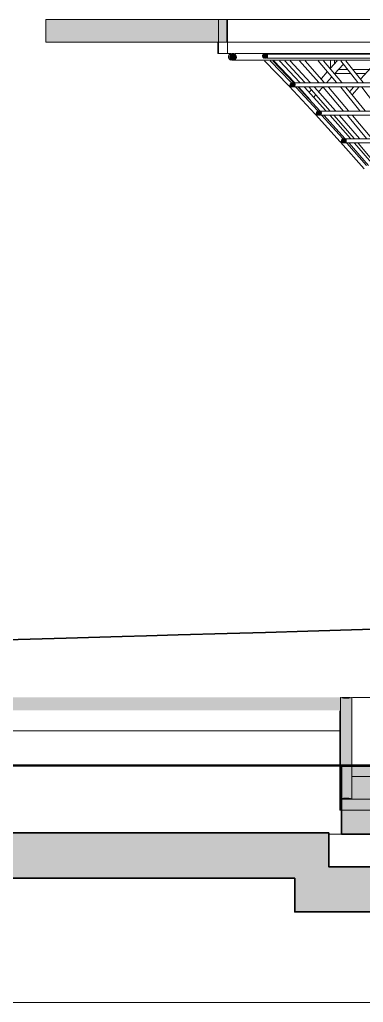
# Model space of a CAD drawing. Header units: millimetres. Extents: x 0 to 153524, y 0 to 59400.
# Drawn here: x 53835 to 55354, y 22950 to 27300 of the extents above; entities that cross this region are included whole.
import ezdxf

# ---------------------------------------------------------------- set-up
doc = ezdxf.new("R2010")
doc.units = ezdxf.units.MM
for name, color, linetype, lineweight in [('01_切断（構造・壁）', 7, 'Continuous', 35), ('02_切断（家具）', 8, 'Continuous', 18), ('04_切断（機械室などの塊）', 7, 'Continuous', 35), ('10_見えがかり', 7, 'Continuous', 13), ('11_見えがかり（家具）', 8, 'Continuous', 9), ('50_寸法', 3, 'Continuous', 9)]:
    doc.layers.add(name, color=color, linetype=linetype, lineweight=lineweight)

msp = doc.modelspace()

# ---------------------------------------------------------------- hatches: boundary and pattern name
at = {"layer": '01_切断（構造・壁）'}
for color, points in [(7, [(55251.2, 24242), (55251.2, 24300), (46050.5, 24300), (46050.5, 24242)]), (8, [(55051.2, 23500), (46200.5, 23500), (46050.5, 23500), (46050.5, 23700), (46050.5, 24152), (46200.5, 24152), (46200.5, 23700), (55201.2, 23700), (55201.2, 23550), (58627.6, 23550), (58627.6, 23700), (74316.3, 23700), (74316.3, 24152), (74466.3, 24152), (74466.3, 23700), (74466.3, 23500), (74316.3, 23500), (58777.6, 23500), (58777.6, 23350), (55051.2, 23350)]), (7, [(58444.9, 23974.3), (58444.9, 23695), (58430.1, 23695), (58321.1, 23695), (58122.7, 23695), (58031.7, 23695), (57863.2, 23695), (57784.7, 23695), (57637.2, 23695), (57567.5, 23695), (57434.9, 23695), (57371.5, 23695), (57249.4, 23695), (57190.4, 23695), (57075.5, 23695), (56963.9, 23695), (56909, 23695), (56854.5, 23695), (56746.4, 23695), (56638.6, 23695), (56584.5, 23695), (56530.2, 23695), (56420.2, 23695), (56364.3, 23695), (56250.1, 23695), (56191.4, 23695), (56070.3, 23695), (56007.4, 23695), (55876.1, 23695), (55807.2, 23695), (55661.6, 23695), (55584.2, 23695), (55418.3, 23695), (55328.9, 23695), (55257, 23695), (55257, 23815.1), (55257, 23995), (55328.9, 23995), (55418.3, 23995), (55584.2, 23995), (55661.6, 23995), (55807.2, 23995), (55876.1, 23995), (56007.4, 23995), (56070.3, 23995), (56191.4, 23995), (56250.1, 23995), (56364.3, 23995), (56420.2, 23995), (56530.2, 23995), (56584.5, 23995), (56638.6, 23995), (56746.4, 23995), (56854.5, 23995), (56909, 23995), (56963.9, 23995), (57075.5, 23995), (57190.4, 23995), (57249.4, 23995), (57371.5, 23995), (57434.9, 23995), (57567.5, 23995), (57637.2, 23995), (57784.7, 23995), (57863.2, 23995), (58031.7, 23995), (58122.7, 23995), (58321.1, 23995), (58430.1, 23995), (58444.9, 23995), (58444.9, 23974.3)])]:
    msp.add_hatch(color=color, dxfattribs=at).paths.add_polyline_path(points)
at = {"layer": '02_切断（家具）'}
for points in [[(53953.2, 27200), (53951.8, 27200), (53950.3, 27200), (53950.3, 27207.9), (53950.3, 27300), (53951.8, 27300), (53953.2, 27300), (54118, 27300), (54118.3, 27300), (54119, 27300), (54120.2, 27300), (54121.9, 27300), (54124.2, 27300), (54127.2, 27300), (54131.1, 27300), (54135.8, 27300), (54141.8, 27300), (54149.1, 27300), (54158.2, 27300), (54169.4, 27300), (54183.2, 27300), (54200.6, 27300), (54222.7, 27300), (54251.2, 27300), (54288.8, 27300), (54340.1, 27300), (54413.4, 27300), (54524.9, 27300), (54712.6, 27300), (54750.6, 27300), (54750.6, 27214.3), (54750.6, 27200), (54712.6, 27200), (54524.9, 27200), (54413.4, 27200), (54340.1, 27200), (54288.8, 27200), (54251.2, 27200), (54222.7, 27200), (54200.6, 27200), (54183.2, 27200), (54169.4, 27200), (54158.2, 27200), (54149.1, 27200), (54141.8, 27200), (54135.8, 27200), (54131.1, 27200), (54127.2, 27200), (54124.2, 27200), (54121.9, 27200), (54120.2, 27200), (54119, 27200), (54118.3, 27200), (54118, 27200)], [(54763.2, 27135), (54763.6, 27137.8), (54763.7, 27138.7), (54764.8, 27141.5), (54765.1, 27142.3), (54767, 27144.8), (54767.6, 27145.6), (54770.1, 27147.5), (54770.9, 27148.1), (54773.7, 27149.2), (54774.5, 27149.5), (54777.3, 27149.9), (54778.1, 27150), (54780.9, 27149.7), (54781.8, 27149.5), (54784.6, 27148.4), (54785.4, 27148.1), (54787.9, 27146.2), (54788.7, 27145.6), (54790.6, 27143.1), (54791.1, 27142.3), (54792.2, 27139.5), (54792.6, 27138.7), (54792.9, 27135.8), (54793, 27135), (54792.7, 27132.2), (54792.6, 27131.3), (54791.5, 27128.5), (54791.1, 27127.7), (54789.2, 27125.2), (54788.7, 27124.4), (54786.2, 27122.5), (54785.4, 27121.9), (54782.6, 27120.8), (54781.8, 27120.5), (54779, 27120.1), (54778.1, 27120), (54775.3, 27120.3), (54774.5, 27120.5), (54771.7, 27121.6), (54770.9, 27121.9), (54768.4, 27123.8), (54767.6, 27124.4), (54765.7, 27126.9), (54765.1, 27127.7), (54764, 27130.5), (54763.7, 27131.3), (54763.4, 27134.1)], [(54913.1, 27138.9), (54913.4, 27140.6), (54913.4, 27141.1), (54914.1, 27142.8), (54914.3, 27143.3), (54915.4, 27144.8), (54915.8, 27145.2), (54917.3, 27146.4), (54917.7, 27146.7), (54919.4, 27147.4), (54919.9, 27147.6), (54921.6, 27147.8), (54922.1, 27147.9), (54923.8, 27147.7), (54924.3, 27147.6), (54926, 27146.9), (54926.4, 27146.7), (54928, 27145.6), (54928.4, 27145.2), (54929.5, 27143.7), (54929.9, 27143.3), (54930.5, 27141.6), (54930.7, 27141.1), (54930.9, 27139.4), (54931, 27138.9), (54930.8, 27137.2), (54930.7, 27136.7), (54930.1, 27135), (54929.9, 27134.5), (54928.7, 27132.9), (54928.4, 27132.5), (54926.9, 27131.3), (54926.4, 27131), (54924.7, 27130.3), (54924.3, 27130.1), (54922.6, 27129.9), (54922.1, 27129.9), (54920.4, 27130.1), (54919.9, 27130.1), (54918.2, 27130.8), (54917.7, 27131), (54916.2, 27132.2), (54915.8, 27132.5), (54914.6, 27134), (54914.3, 27134.5), (54913.6, 27136.2), (54913.4, 27136.7), (54913.2, 27138.4)], [(55034.8, 27011.5), (55035, 27013.2), (55035, 27013.7), (55035.7, 27015.4), (55035.9, 27015.9), (55037.1, 27017.4), (55037.4, 27017.8), (55038.9, 27019), (55039.3, 27019.3), (55041, 27020), (55041.5, 27020.2), (55043.2, 27020.4), (55043.7, 27020.5), (55045.4, 27020.2), (55045.9, 27020.2), (55047.6, 27019.5), (55048.1, 27019.3), (55049.6, 27018.1), (55050, 27017.8), (55051.2, 27016.3), (55051.5, 27015.9), (55052.2, 27014.1), (55052.4, 27013.7), (55052.6, 27011.9), (55052.6, 27011.5), (55052.4, 27009.7), (55052.4, 27009.3), (55051.7, 27007.5), (55051.5, 27007.1), (55050.3, 27005.5), (55050, 27005.1), (55048.5, 27003.9), (55048.1, 27003.6), (55046.4, 27002.9), (55045.9, 27002.7), (55044.2, 27002.5), (55043.7, 27002.5), (55042, 27002.7), (55041.5, 27002.7), (55039.8, 27003.4), (55039.3, 27003.6), (55037.8, 27004.8), (55037.4, 27005.1), (55036.2, 27006.6), (55035.9, 27007.1), (55035.2, 27008.8), (55035, 27009.3), (55034.8, 27011)], [(55150.6, 26886.5), (55150.8, 26888.2), (55150.9, 26888.7), (55151.5, 26890.4), (55151.7, 26890.9), (55152.9, 26892.4), (55153.2, 26892.8), (55154.7, 26894), (55155.2, 26894.3), (55156.9, 26895), (55157.3, 26895.2), (55159.1, 26895.4), (55159.5, 26895.5), (55161.2, 26895.3), (55161.7, 26895.2), (55163.4, 26894.5), (55163.9, 26894.3), (55165.4, 26893.2), (55165.8, 26892.8), (55167, 26891.3), (55167.3, 26890.9), (55168, 26889.1), (55168.2, 26888.7), (55168.4, 26886.9), (55168.5, 26886.5), (55168.2, 26884.7), (55168.2, 26884.3), (55167.5, 26882.5), (55167.3, 26882.1), (55166.1, 26880.5), (55165.8, 26880.1), (55164.3, 26878.9), (55163.9, 26878.6), (55162.2, 26877.9), (55161.7, 26877.8), (55160, 26877.5), (55159.5, 26877.5), (55157.8, 26877.7), (55157.3, 26877.8), (55155.6, 26878.4), (55155.2, 26878.6), (55153.6, 26879.8), (55153.2, 26880.1), (55152, 26881.7), (55151.7, 26882.1), (55151, 26883.8), (55150.9, 26884.3), (55150.6, 26886)], [(55260.7, 26764), (55260.9, 26765.7), (55261, 26766.2), (55261.7, 26767.9), (55261.9, 26768.4), (55263.1, 26769.9), (55263.3, 26770.3), (55264.9, 26771.5), (55265.3, 26771.8), (55267, 26772.5), (55267.5, 26772.7), (55269.2, 26772.9), (55269.7, 26773), (55271.4, 26772.7), (55271.8, 26772.7), (55273.6, 26772), (55274, 26771.8), (55275.6, 26770.6), (55276, 26770.3), (55277.2, 26768.8), (55277.5, 26768.4), (55278.2, 26766.6), (55278.3, 26766.2), (55278.5, 26764.4), (55278.6, 26764), (55278.4, 26762.2), (55278.3, 26761.8), (55277.6, 26760), (55277.5, 26759.6), (55276.3, 26758), (55276, 26757.6), (55274.4, 26756.4), (55274, 26756.1), (55272.3, 26755.4), (55271.8, 26755.2), (55270.1, 26755), (55269.7, 26755), (55267.9, 26755.2), (55267.5, 26755.2), (55265.7, 26755.9), (55265.3, 26756.1), (55263.7, 26757.3), (55263.3, 26757.6), (55262.2, 26759.2), (55261.9, 26759.6), (55261.2, 26761.3), (55261, 26761.8), (55260.8, 26763.5)], [(55253.6, 24299.9), (55255.5, 24299.4), (55259.1, 24298.3), (55266.8, 24296.8), (55274.6, 24296), (55282.4, 24296), (55290.2, 24296.8), (55297.9, 24298.3), (55301.5, 24299.4), (55303.4, 24299.9), (55303.5, 24298), (55303.5, 23852), (55303.4, 23850.1), (55301.5, 23850.6), (55297.9, 23851.7), (55290.2, 23853.2), (55282.4, 23854), (55274.6, 23854), (55266.8, 23853.2), (55259.1, 23851.7), (55255.5, 23850.6), (55253.6, 23850.1), (55253.5, 23852), (55253.5, 24298)], [(55303.5, 23850), (55303.5, 23907.4), (55303.5, 23950), (56410, 23950), (57194.4, 23950), (57545.8, 23950), (57745.1, 23950), (57873.5, 23950), (57963.2, 23950), (58029.3, 23950), (58080.1, 23950), (58120.3, 23950), (58153, 23950), (58180, 23950), (58202.8, 23950), (58223.1, 23950), (58242.3, 23950), (58260.3, 23950), (58277.5, 23950), (58293.7, 23950), (58309.1, 23950), (58323.7, 23950), (58337.6, 23950), (58350.8, 23950), (58363.4, 23950), (58375.4, 23950), (58386.9, 23950), (58398.5, 23950), (58398.5, 23948.2), (58398.5, 23850), (58386.9, 23850), (58375.4, 23850), (58363.4, 23850), (58350.8, 23850), (58337.6, 23850), (58323.7, 23850), (58309.1, 23850), (58293.7, 23850), (58277.5, 23850), (58260.3, 23850), (58242.3, 23850), (58223.1, 23850), (58202.8, 23850), (58180, 23850), (58153, 23850), (58120.3, 23850), (58080.1, 23850), (58029.3, 23850), (57963.2, 23850), (57873.5, 23850), (57745.1, 23850), (57545.8, 23850), (57194.4, 23850), (56410, 23850)], [(55253.5, 23800), (55253.5, 23828.3), (55253.5, 23850), (56377.3, 23850), (57194.4, 23850), (57560.4, 23850), (57768, 23850), (57901.8, 23850), (57995.2, 23850), (58064.1, 23850), (58117, 23850), (58158.9, 23850), (58192.9, 23850), (58221, 23850), (58244.7, 23850), (58265.9, 23850), (58285.9, 23850), (58304.7, 23850), (58322.6, 23850), (58339.4, 23850), (58355.5, 23850), (58370.7, 23850), (58385.2, 23850), (58398.9, 23850), (58412.1, 23850), (58424.6, 23850), (58436.6, 23850), (58448.6, 23850), (58448.6, 23849.5), (58448.6, 23800), (58436.6, 23800), (58424.6, 23800), (58412.1, 23800), (58398.9, 23800), (58385.2, 23800), (58370.7, 23800), (58355.5, 23800), (58339.4, 23800), (58322.6, 23800), (58304.7, 23800), (58285.9, 23800), (58265.9, 23800), (58244.7, 23800), (58221, 23800), (58192.9, 23800), (58158.9, 23800), (58117, 23800), (58064.1, 23800), (57995.2, 23800), (57901.8, 23800), (57768, 23800), (57560.4, 23800), (57194.4, 23800), (56377.3, 23800)]]:
    msp.add_hatch(color=8, dxfattribs=at).paths.add_polyline_path(points)

# ---------------------------------------------------------------- linework, layer by layer
at = {"layer": '01_切断（構造・壁）'}
for points in [[(55051.2, 23500), (46200.5, 23500), (46050.5, 23500), (46050.5, 23700), (46050.5, 24152), (46200.5, 24152), (46200.5, 23700), (55201.2, 23700), (55201.2, 23550), (58627.6, 23550), (58627.6, 23700), (74316.3, 23700), (74316.3, 24152), (74466.3, 24152), (74466.3, 23700), (74466.3, 23500), (74316.3, 23500), (58777.6, 23500), (58777.6, 23350), (55051.2, 23350), (55051.2, 23500)], [(43500, 24000), (78800, 24000)], [(55418.3, 23695), (55328.9, 23695), (55257, 23695), (55257, 23815.1), (55257, 23995), (55328.9, 23995), (55418.3, 23995)]]:
    msp.add_lwpolyline(points, dxfattribs=at)
at = {"layer": '02_切断（家具）'}
for points in [[(53953.2, 27200), (53951.8, 27200), (53950.3, 27200), (53950.3, 27207.9), (53950.3, 27300), (53951.8, 27300), (53953.2, 27300), (54118, 27300), (54118.3, 27300), (54119, 27300), (54120.2, 27300), (54121.9, 27300), (54124.2, 27300), (54127.2, 27300), (54131.1, 27300), (54135.8, 27300), (54141.8, 27300), (54149.1, 27300), (54158.2, 27300), (54169.4, 27300), (54183.2, 27300), (54200.6, 27300), (54222.7, 27300), (54251.2, 27300), (54288.8, 27300), (54340.1, 27300), (54413.4, 27300), (54524.9, 27300), (54712.6, 27300), (54750.6, 27300), (54750.6, 27214.3), (54750.6, 27200), (54712.6, 27200), (54524.9, 27200), (54413.4, 27200), (54340.1, 27200), (54288.8, 27200), (54251.2, 27200), (54222.7, 27200), (54200.6, 27200), (54183.2, 27200), (54169.4, 27200), (54158.2, 27200), (54149.1, 27200), (54141.8, 27200), (54135.8, 27200), (54131.1, 27200), (54127.2, 27200), (54124.2, 27200), (54121.9, 27200), (54120.2, 27200), (54119, 27200), (54118.3, 27200), (54118, 27200), (53953.2, 27200)], [(54714.3, 27150), (54714.3, 27223.9), (54714.3, 27300)], [(54754.3, 27150), (54754.3, 27225.5), (54754.3, 27300)], [(54763.2, 27135), (54763.6, 27137.8), (54763.7, 27138.7), (54764.8, 27141.5), (54765.1, 27142.3), (54767, 27144.8), (54767.6, 27145.6), (54770.1, 27147.5), (54770.9, 27148.1), (54773.7, 27149.2), (54774.5, 27149.5), (54777.3, 27149.9), (54778.1, 27150), (54780.9, 27149.7), (54781.8, 27149.5), (54784.6, 27148.4), (54785.4, 27148.1), (54787.9, 27146.2), (54788.7, 27145.6), (54790.6, 27143.1), (54791.1, 27142.3), (54792.2, 27139.5), (54792.6, 27138.7), (54792.9, 27135.8), (54793, 27135), (54792.7, 27132.2), (54792.6, 27131.3), (54791.5, 27128.5), (54791.1, 27127.7), (54789.2, 27125.2), (54788.7, 27124.4), (54786.2, 27122.5), (54785.4, 27121.9), (54782.6, 27120.8), (54781.8, 27120.5), (54779, 27120.1), (54778.1, 27120), (54775.3, 27120.3), (54774.5, 27120.5), (54771.7, 27121.6), (54770.9, 27121.9), (54768.4, 27123.8), (54767.6, 27124.4), (54765.7, 27126.9), (54765.1, 27127.7), (54764, 27130.5), (54763.7, 27131.3), (54763.4, 27134.1), (54763.2, 27135)], [(54913.1, 27138.9), (54913.4, 27140.6), (54913.4, 27141.1), (54914.1, 27142.8), (54914.3, 27143.3), (54915.4, 27144.8), (54915.8, 27145.2), (54917.3, 27146.4), (54917.7, 27146.7), (54919.4, 27147.4), (54919.9, 27147.6), (54921.6, 27147.8), (54922.1, 27147.9), (54923.8, 27147.7), (54924.3, 27147.6), (54926, 27146.9), (54926.4, 27146.7), (54928, 27145.6), (54928.4, 27145.2), (54929.5, 27143.7), (54929.9, 27143.3), (54930.5, 27141.6), (54930.7, 27141.1), (54930.9, 27139.4), (54931, 27138.9), (54930.8, 27137.2), (54930.7, 27136.7), (54930.1, 27135), (54929.9, 27134.5), (54928.7, 27132.9), (54928.4, 27132.5), (54926.9, 27131.3), (54926.4, 27131), (54924.7, 27130.3), (54924.3, 27130.1), (54922.6, 27129.9), (54922.1, 27129.9), (54920.4, 27130.1), (54919.9, 27130.1), (54918.2, 27130.8), (54917.7, 27131), (54916.2, 27132.2), (54915.8, 27132.5), (54914.6, 27134), (54914.3, 27134.5), (54913.6, 27136.2), (54913.4, 27136.7), (54913.2, 27138.4), (54913.1, 27138.9)], [(55034.8, 27011.5), (55035, 27013.2), (55035, 27013.7), (55035.7, 27015.4), (55035.9, 27015.9), (55037.1, 27017.4), (55037.4, 27017.8), (55038.9, 27019), (55039.3, 27019.3), (55041, 27020), (55041.5, 27020.2), (55043.2, 27020.4), (55043.7, 27020.5), (55045.4, 27020.2), (55045.9, 27020.2), (55047.6, 27019.5), (55048.1, 27019.3), (55049.6, 27018.1), (55050, 27017.8), (55051.2, 27016.3), (55051.5, 27015.9), (55052.2, 27014.1), (55052.4, 27013.7), (55052.6, 27011.9), (55052.6, 27011.5), (55052.4, 27009.7), (55052.4, 27009.3), (55051.7, 27007.5), (55051.5, 27007.1), (55050.3, 27005.5), (55050, 27005.1), (55048.5, 27003.9), (55048.1, 27003.6), (55046.4, 27002.9), (55045.9, 27002.7), (55044.2, 27002.5), (55043.7, 27002.5), (55042, 27002.7), (55041.5, 27002.7), (55039.8, 27003.4), (55039.3, 27003.6), (55037.8, 27004.8), (55037.4, 27005.1), (55036.2, 27006.6), (55035.9, 27007.1), (55035.2, 27008.8), (55035, 27009.3), (55034.8, 27011), (55034.8, 27011.5)], [(55150.6, 26886.5), (55150.8, 26888.2), (55150.9, 26888.7), (55151.5, 26890.4), (55151.7, 26890.9), (55152.9, 26892.4), (55153.2, 26892.8), (55154.7, 26894), (55155.2, 26894.3), (55156.9, 26895), (55157.3, 26895.2), (55159.1, 26895.4), (55159.5, 26895.5), (55161.2, 26895.3), (55161.7, 26895.2), (55163.4, 26894.5), (55163.9, 26894.3), (55165.4, 26893.2), (55165.8, 26892.8), (55167, 26891.3), (55167.3, 26890.9), (55168, 26889.1), (55168.2, 26888.7), (55168.4, 26886.9), (55168.5, 26886.5), (55168.2, 26884.7), (55168.2, 26884.3), (55167.5, 26882.5), (55167.3, 26882.1), (55166.1, 26880.5), (55165.8, 26880.1), (55164.3, 26878.9), (55163.9, 26878.6), (55162.2, 26877.9), (55161.7, 26877.8), (55160, 26877.5), (55159.5, 26877.5), (55157.8, 26877.7), (55157.3, 26877.8), (55155.6, 26878.4), (55155.2, 26878.6), (55153.6, 26879.8), (55153.2, 26880.1), (55152, 26881.7), (55151.7, 26882.1), (55151, 26883.8), (55150.9, 26884.3), (55150.6, 26886), (55150.6, 26886.5)], [(55260.7, 26764), (55260.9, 26765.7), (55261, 26766.2), (55261.7, 26767.9), (55261.9, 26768.4), (55263.1, 26769.9), (55263.3, 26770.3), (55264.9, 26771.5), (55265.3, 26771.8), (55267, 26772.5), (55267.5, 26772.7), (55269.2, 26772.9), (55269.7, 26773), (55271.4, 26772.7), (55271.8, 26772.7), (55273.6, 26772), (55274, 26771.8), (55275.6, 26770.6), (55276, 26770.3), (55277.2, 26768.8), (55277.5, 26768.4), (55278.2, 26766.6), (55278.3, 26766.2), (55278.5, 26764.4), (55278.6, 26764), (55278.4, 26762.2), (55278.3, 26761.8), (55277.6, 26760), (55277.5, 26759.6), (55276.3, 26758), (55276, 26757.6), (55274.4, 26756.4), (55274, 26756.1), (55272.3, 26755.4), (55271.8, 26755.2), (55270.1, 26755), (55269.7, 26755), (55267.9, 26755.2), (55267.5, 26755.2), (55265.7, 26755.9), (55265.3, 26756.1), (55263.7, 26757.3), (55263.3, 26757.6), (55262.2, 26759.2), (55261.9, 26759.6), (55261.2, 26761.3), (55261, 26761.8), (55260.8, 26763.5), (55260.7, 26764)], [(55253.6, 24299.9), (55255.5, 24299.4), (55259.1, 24298.3), (55266.8, 24296.8), (55274.6, 24296), (55282.4, 24296), (55290.2, 24296.8), (55297.9, 24298.3), (55301.5, 24299.4), (55303.4, 24299.9), (55303.5, 24298), (55303.5, 23852), (55303.4, 23850.1), (55301.5, 23850.6), (55297.9, 23851.7), (55290.2, 23853.2), (55282.4, 23854), (55274.6, 23854), (55266.8, 23853.2), (55259.1, 23851.7), (55255.5, 23850.6), (55253.6, 23850.1), (55253.5, 23852), (55253.5, 24298), (55253.6, 24299.9)], [(55303.5, 23850), (55303.5, 23907.4), (55303.5, 23950), (56410, 23950)], [(55253.5, 23800), (55253.5, 23828.3), (55253.5, 23850), (56377.3, 23850), (57194.4, 23850), (57560.4, 23850), (57768, 23850), (57901.8, 23850), (57995.2, 23850), (58064.1, 23850), (58117, 23850), (58158.9, 23850), (58192.9, 23850), (58221, 23850), (58244.7, 23850), (58265.9, 23850), (58285.9, 23850), (58304.7, 23850), (58322.6, 23850), (58339.4, 23850), (58355.5, 23850), (58370.7, 23850)], [(58375.4, 23850), (58363.4, 23850), (58350.8, 23850), (58337.6, 23850), (58323.7, 23850), (58309.1, 23850), (58293.7, 23850), (58277.5, 23850), (58260.3, 23850), (58242.3, 23850), (58223.1, 23850), (58202.8, 23850), (58180, 23850), (58153, 23850), (58120.3, 23850), (58080.1, 23850), (58029.3, 23850), (57963.2, 23850), (57873.5, 23850), (57745.1, 23850), (57545.8, 23850), (57194.4, 23850), (56410, 23850), (55303.5, 23850)], [(58370.7, 23800), (58355.5, 23800), (58339.4, 23800), (58322.6, 23800), (58304.7, 23800), (58285.9, 23800), (58265.9, 23800), (58244.7, 23800), (58221, 23800), (58192.9, 23800), (58158.9, 23800), (58117, 23800), (58064.1, 23800), (57995.2, 23800), (57901.8, 23800), (57768, 23800), (57560.4, 23800), (57194.4, 23800), (56377.3, 23800), (55253.5, 23800)]]:
    msp.add_lwpolyline(points, dxfattribs=at)
at = {"layer": '04_切断（機械室などの塊）'}
for points in [[(56177.7, 24661.4), (56163.5, 24660.1), (55821.5, 24613.3), (55555.2, 24605.7), (55465.2, 24603.1), (55349.6, 24599.8)], [(55349.6, 24599.8), (55108.9, 24592.8), (54921.5, 24587.5), (54752.6, 24582.6), (54535.6, 24576.4), (54396.3, 24572.4), (54287.9, 24569.2), (54040, 24562.1), (53721.7, 24553)]]:
    msp.add_lwpolyline(points, dxfattribs=at)
at = {"layer": '10_見えがかり'}
for points in [[(46200.5, 24152), (55251.2, 24152)], [(46202.5, 23995), (55248.6, 23995)], [(55255, 23695), (55203.2, 23695)]]:
    msp.add_lwpolyline(points, dxfattribs=at)
at = {"layer": '11_見えがかり（家具）'}
for points in [[(54752.6, 27300), (58946.7, 27300)], [(54770.3, 27150), (54757.7, 27150), (54736.8, 27150), (54710.9, 27150), (54710.9, 27198)], [(58946.7, 27200), (54752.6, 27200)], [(54765.3, 27121.9), (54762, 27124.4), (54759.6, 27127.7), (54758.1, 27131.3), (54757.7, 27135), (54758.1, 27138.7), (54759.6, 27142.3), (54762, 27145.6), (54765.2, 27148)], [(58908.5, 27150), (58871.7, 27150), (58799.4, 27150), (57713.4, 27150), (57461.2, 27150), (57189.4, 27150), (57183, 27150), (56408.2, 27150), (56148.8, 27150), (55898, 27150), (55667.2, 27150), (55037, 27150), (54899.1, 27150), (54837.3, 27150), (54786, 27150)], [(54912.7, 27131), (54910.8, 27132.5), (54909.3, 27134.5), (54908.4, 27136.7), (54908.1, 27138.9), (54908.4, 27141.1), (54909.3, 27143.3), (54910.8, 27145.2), (54912.7, 27146.7), (54914.9, 27147.6), (54916.9, 27147.8)], [(54927.8, 27147.9), (58767.3, 27147.9)], [(54769.6, 27120.4), (54769, 27120.5), (54765.3, 27121.9)], [(58908.6, 27120), (54784.8, 27120)], [(54916, 27130), (54914.9, 27130.1), (54912.7, 27131)], [(55024.5, 27006.8), (54917.5, 27118)], [(58767.3, 27129.9), (54927.2, 27129.9)], [(54942.4, 27118), (55035.2, 27021.5)], [(54953.7, 27118), (55045.6, 27021.8)], [(55049.1, 27021.8), (54958.6, 27118)], [(54983.3, 27118), (55073.8, 27021.8)], [(55094.8, 27021.8), (55006.5, 27118)], [(55030.9, 27118), (55119.2, 27021.8)], [(55157.2, 27021.8), (55072.2, 27118)], [(55096.2, 27118), (55181.2, 27021.8)], [(55235.9, 27021.8), (55154.8, 27118)], [(55178.4, 27118), (55259.5, 27021.8)], [(55208.8, 27087.7), (55208.8, 27118)], [(55208.9, 27084.8), (55238.5, 27118)], [(55226.8, 27118), (55226.8, 27107.9)], [(55264.1, 27101.7), (55228.5, 27061.7)], [(55330.1, 27021.8), (55253.8, 27118)], [(55276.7, 27118), (55353.1, 27021.8)], [(55168.4, 27039.3), (55194.2, 27068.3)], [(55296.2, 27061.4), (55230.8, 27061.4)], [(55246.9, 27079.4), (55281.9, 27079.4)], [(55309.9, 27079.4), (55377.9, 27079.4)], [(55361.8, 27061.4), (55324.2, 27061.4)], [(55343.2, 27037.5), (55387.9, 27087.6)], [(55034.8, 27003.6), (55032.9, 27005.1), (55031.4, 27007.1), (55030.5, 27009.3), (55030.2, 27011.5), (55030.5, 27013.7), (55031.4, 27015.9), (55032.9, 27017.8), (55034.8, 27019.3), (55037, 27020.2), (55038.5, 27020.4)], [(55049.7, 27020.5), (58644.8, 27020.5)], [(55152.8, 27021.8), (55153.7, 27022.8)], [(55213.7, 27045.1), (55192.9, 27021.8)], [(55141.1, 26881.9), (55025.8, 27005.3), (55025.8, 27005.3), (55025.9, 27005.4), (55026.1, 27005.6)], [(55026.1, 27005.6), (55026.4, 27005.9), (55026.9, 27006.3), (55027.4, 27006.8), (55028, 27007.4), (55028.7, 27008.1), (55028.8, 27008.2)], [(55037.5, 27002.7), (55037, 27002.7), (55034.8, 27003.6)], [(58645.8, 27002.5), (55048.8, 27002.5)], [(55055, 27000.5), (55152.2, 26896.3)], [(55065.6, 27000.5), (55161.9, 26896.7)], [(55119.1, 26945.7), (55069.1, 27000.5)], [(55093.5, 27000.5), (55188.2, 26896.8)], [(55206.6, 26896.8), (55114.2, 27000.5)], [(55115.2, 26979.6), (55122.7, 26988)], [(55138.3, 27000.5), (55230.7, 26896.8)], [(55173.6, 27000.2), (55157.4, 26982)], [(55265.1, 26896.8), (55176, 27000.5)], [(55199.7, 27000.5), (55288.8, 26896.8)], [(55338.7, 26896.8), (55253.8, 27000.5)], [(55277.1, 27000.5), (55361.9, 26896.8)], [(55294.3, 26982.6), (55310.2, 27000.5)], [(55334.3, 27000.5), (55305.8, 26968.5)], [(55426.8, 26896.8), (55346.9, 27000.5)], [(55142.7, 26965.5), (55135.5, 26957.4)], [(55142.8, 26880.7), (55143.1, 26881), (55143.5, 26881.4), (55144, 26881.9), (55144.7, 26882.5), (55145.4, 26883.2), (55145.6, 26883.4)], [(55146.5, 26886.5), (55146.8, 26888.7), (55147.6, 26890.9), (55149.1, 26892.8), (55151.1, 26894.3), (55153.3, 26895.2), (55154.2, 26895.3)], [(55153.3, 26877.8), (55153.3, 26877.8), (55151.1, 26878.6), (55149.1, 26880.1), (55147.6, 26882.1), (55146.8, 26884.3), (55146.5, 26886.5)], [(55165.5, 26895.5), (58529.8, 26895.5)], [(55252, 26759.5), (55142.5, 26880.4), (55142.5, 26880.5), (55142.6, 26880.6), (55142.8, 26880.7)], [(58529.8, 26877.5), (55164.5, 26877.5)], [(55171.2, 26875.5), (55263.2, 26773.9)], [(55181.1, 26875.5), (55272.2, 26774.4)], [(55207.2, 26875.5), (55296.8, 26774.4)], [(55312.8, 26774.4), (55225.4, 26875.5)], [(55249.2, 26875.5), (55336.5, 26774.4)], [(55367.4, 26774.4), (55283.2, 26875.5)], [(55306.6, 26875.5), (55390.8, 26774.4)], [(55253.3, 26758), (55253.4, 26758.1), (55253.6, 26758.3), (55254, 26758.6), (55254.4, 26759), (55255, 26759.5), (55255.6, 26760.1), (55256.3, 26760.7)], [(55357.3, 26639.6), (55253.3, 26758)], [(55257.1, 26764), (55257.3, 26766.2), (55258.2, 26768.4), (55259.7, 26770.3), (55261.6, 26771.8), (55263.3, 26772.5)], [(55264.3, 26755.2), (55263.8, 26755.2), (55261.6, 26756.1), (55259.7, 26757.6), (55258.2, 26759.6), (55257.3, 26761.8), (55257.1, 26764)], [(55274.8, 26773), (58419.7, 26773)], [(58419.5, 26755), (55275.7, 26755)], [(55281.7, 26753), (55368.3, 26654.3)], [(55291, 26753), (55376.8, 26654.6)], [(55315.4, 26753), (55399.9, 26654.6)], [(55413.5, 26654.6), (55331.1, 26753)], [(55260.9, 24300), (55270, 24300), (55296.1, 24300)], [(55305.4, 24300), (55319.4, 24300), (55353.3, 24300), (55391.3, 24300)], [(55251.5, 23850), (55250.6, 23850), (55250.6, 24240)], [(55251.5, 23800), (55250.6, 23800), (55250.6, 23848)]]:
    msp.add_lwpolyline(points, dxfattribs=at)
at = {"layer": '50_寸法'}
msp.add_lwpolyline([(45861.3, 22950), (76000, 22950)], dxfattribs=at)

doc.saveas('drawing.dxf')
